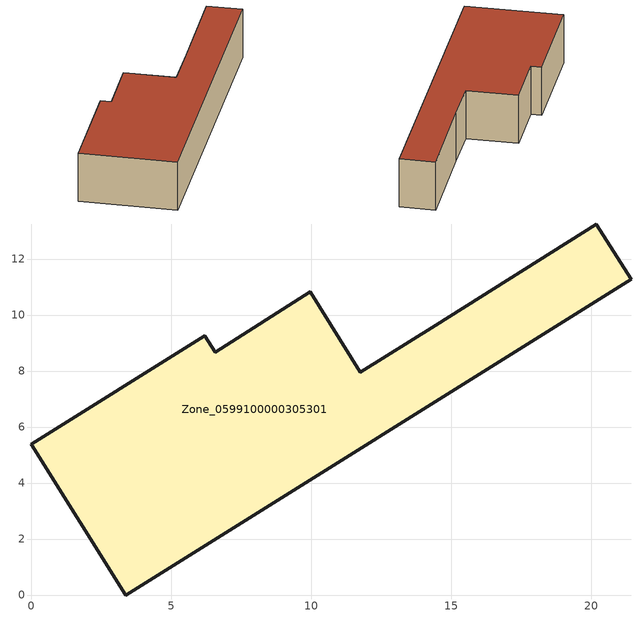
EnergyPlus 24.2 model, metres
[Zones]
Zone_0599100000305301
 floor ground (C_G): 11.75,7.95 14.44,9.63 20.18,13.25 21.42,11.28 3.37,0 0,5.39 6.19,9.26 6.57,8.66 9.96,10.82 z0
 wall outside (C_F): 14.44,9.63 11.75,7.95 9.96,10.82 6.57,8.66 6.19,9.26 0,5.39 3.37,0 21.42,11.28 20.18,13.25 14.44,9.63 z0:3.38
 roof outside (C_R): 6.19,9.26 0,5.39 3.37,0 21.42,11.28 20.18,13.25 14.44,9.63 11.75,7.95 9.96,10.82 6.57,8.66 z3.38
[BUILDING]
Pand.0599100000305301: North Axis=0; Terrain=City; Loads Convergence Tolerance Value=0.04; Temperature Convergence Tolerance Value=0.4; Solar Distribution=FullExterior; Maximum Number of Warmup Days=25; Minimum Number of Warmup Days=1
[Site:Location]
Rotterdam.The.Hague.AP_ZH_NLD Design_Conditions: Latitude=51.96; Longitude=4.45; Time Zone=1; Elevation=-4.5
[SITE:GROUNDTEMPERATURE:BUILDINGSURFACE]
18, 18, 18, 18, 18, 18, 18, 18, 18, 18, 18, 18
[MATERIAL] Thermal Absorptance=0.9; Solar Absorptance=0.7; Visible Absorptance=0.7
Name | Roughness | Thickness | Conductivity | Density | Specific Heat
G.TI.1946 | MediumSmooth | 0.15 | 1 | 540 | 1210
F.TI.1946 | Rough | 0.3 | 0.857143 | 1920 | 840
R.TI.1946 | MediumRough | 0.2 | 0.1 | 1500 | 1000
[CONSTRUCTION]
C_G: G.TI.1946
C_F: F.TI.1946
C_R: R.TI.1946
[ZONE]
Zone_0599100000305301: Type=1; Multiplier=1; Ceiling Height=Autocalculate; Volume=Autocalculate; Floor Area=autocalculate; Part of Total Floor Area=Yes
[ZONEINFILTRATION:DESIGNFLOWRATE]
Infil_Zone_0599100000305301: Zone or ZoneList or Space or SpaceList=Zone_0599100000305301; Schedule=AlwaysOn; Design Flow Rate Calculation Method=Flow/Area; Flow Rate per Floor Area=0.003; Constant Term Coefficient=1; Temperature Term Coefficient=0; Velocity Term Coefficient=0; Velocity Squared Term Coefficient=0
[HVACTEMPLATE:ZONE:IDEALLOADSAIRSYSTEM]
Zone_0599100000305301: Maximum Heating Supply Air Temperature=50; Minimum Cooling Supply Air Temperature=13; Maximum Heating Supply Air Humidity Ratio=0.0156; Minimum Cooling Supply Air Humidity Ratio=0.0077; Heating Limit=NoLimit; Cooling Limit=NoLimit; Dehumidification Control Type=ConstantSensibleHeatRatio; Cooling Sensible Heat Ratio=0.7; Dehumidification Setpoint=60; Humidification Control Type=None; Humidification Setpoint=30; Outdoor Air Method=None; Outdoor Air Flow Rate per Person=0.00944; Outdoor Air Flow Rate per Zone Floor Area=0; Outdoor Air Flow Rate per Zone=0; Demand Controlled Ventilation Type=None; Outdoor Air Economizer Type=NoEconomizer; Heat Recovery Type=None; Sensible Heat Recovery Effectiveness=0.7; Latent Heat Recovery Effectiveness=0.65
[ZONECONTROL:THERMOSTAT]
ThermostatControl_Zone_0599100000305301: Zone or ZoneList=Zone_0599100000305301; Control Type Schedule=DualSetpointControlType; Control 1=Thermostat_Zone_0599100000305301; Temperature Difference Between Cutout And Setpoint=0
[THERMOSTATSETPOINT:DUALSETPOINT]
Thermostat_Zone_0599100000305301: Heating Setpoint Temperature Schedule=HeatingSetpoint_Zone_0599100000305301; Cooling Setpoint Temperature Schedule=CoolingSetpoint_Zone_0599100000305301
[SCHEDULE:COMPACT]
HeatingSetpoint_Zone_0599100000305301: Through: 12/31, For: AllDays, Until: 24:00, 21
CoolingSetpoint_Zone_0599100000305301: Through: 12/31, For: AllDays, Until: 24:00, 24
DualSetpointControlType: Through: 12/31, For: AllDays, Until: 24:00, 4
AlwaysOn: Through: 12/31, For: AllDays, Until: 24:00, 1
